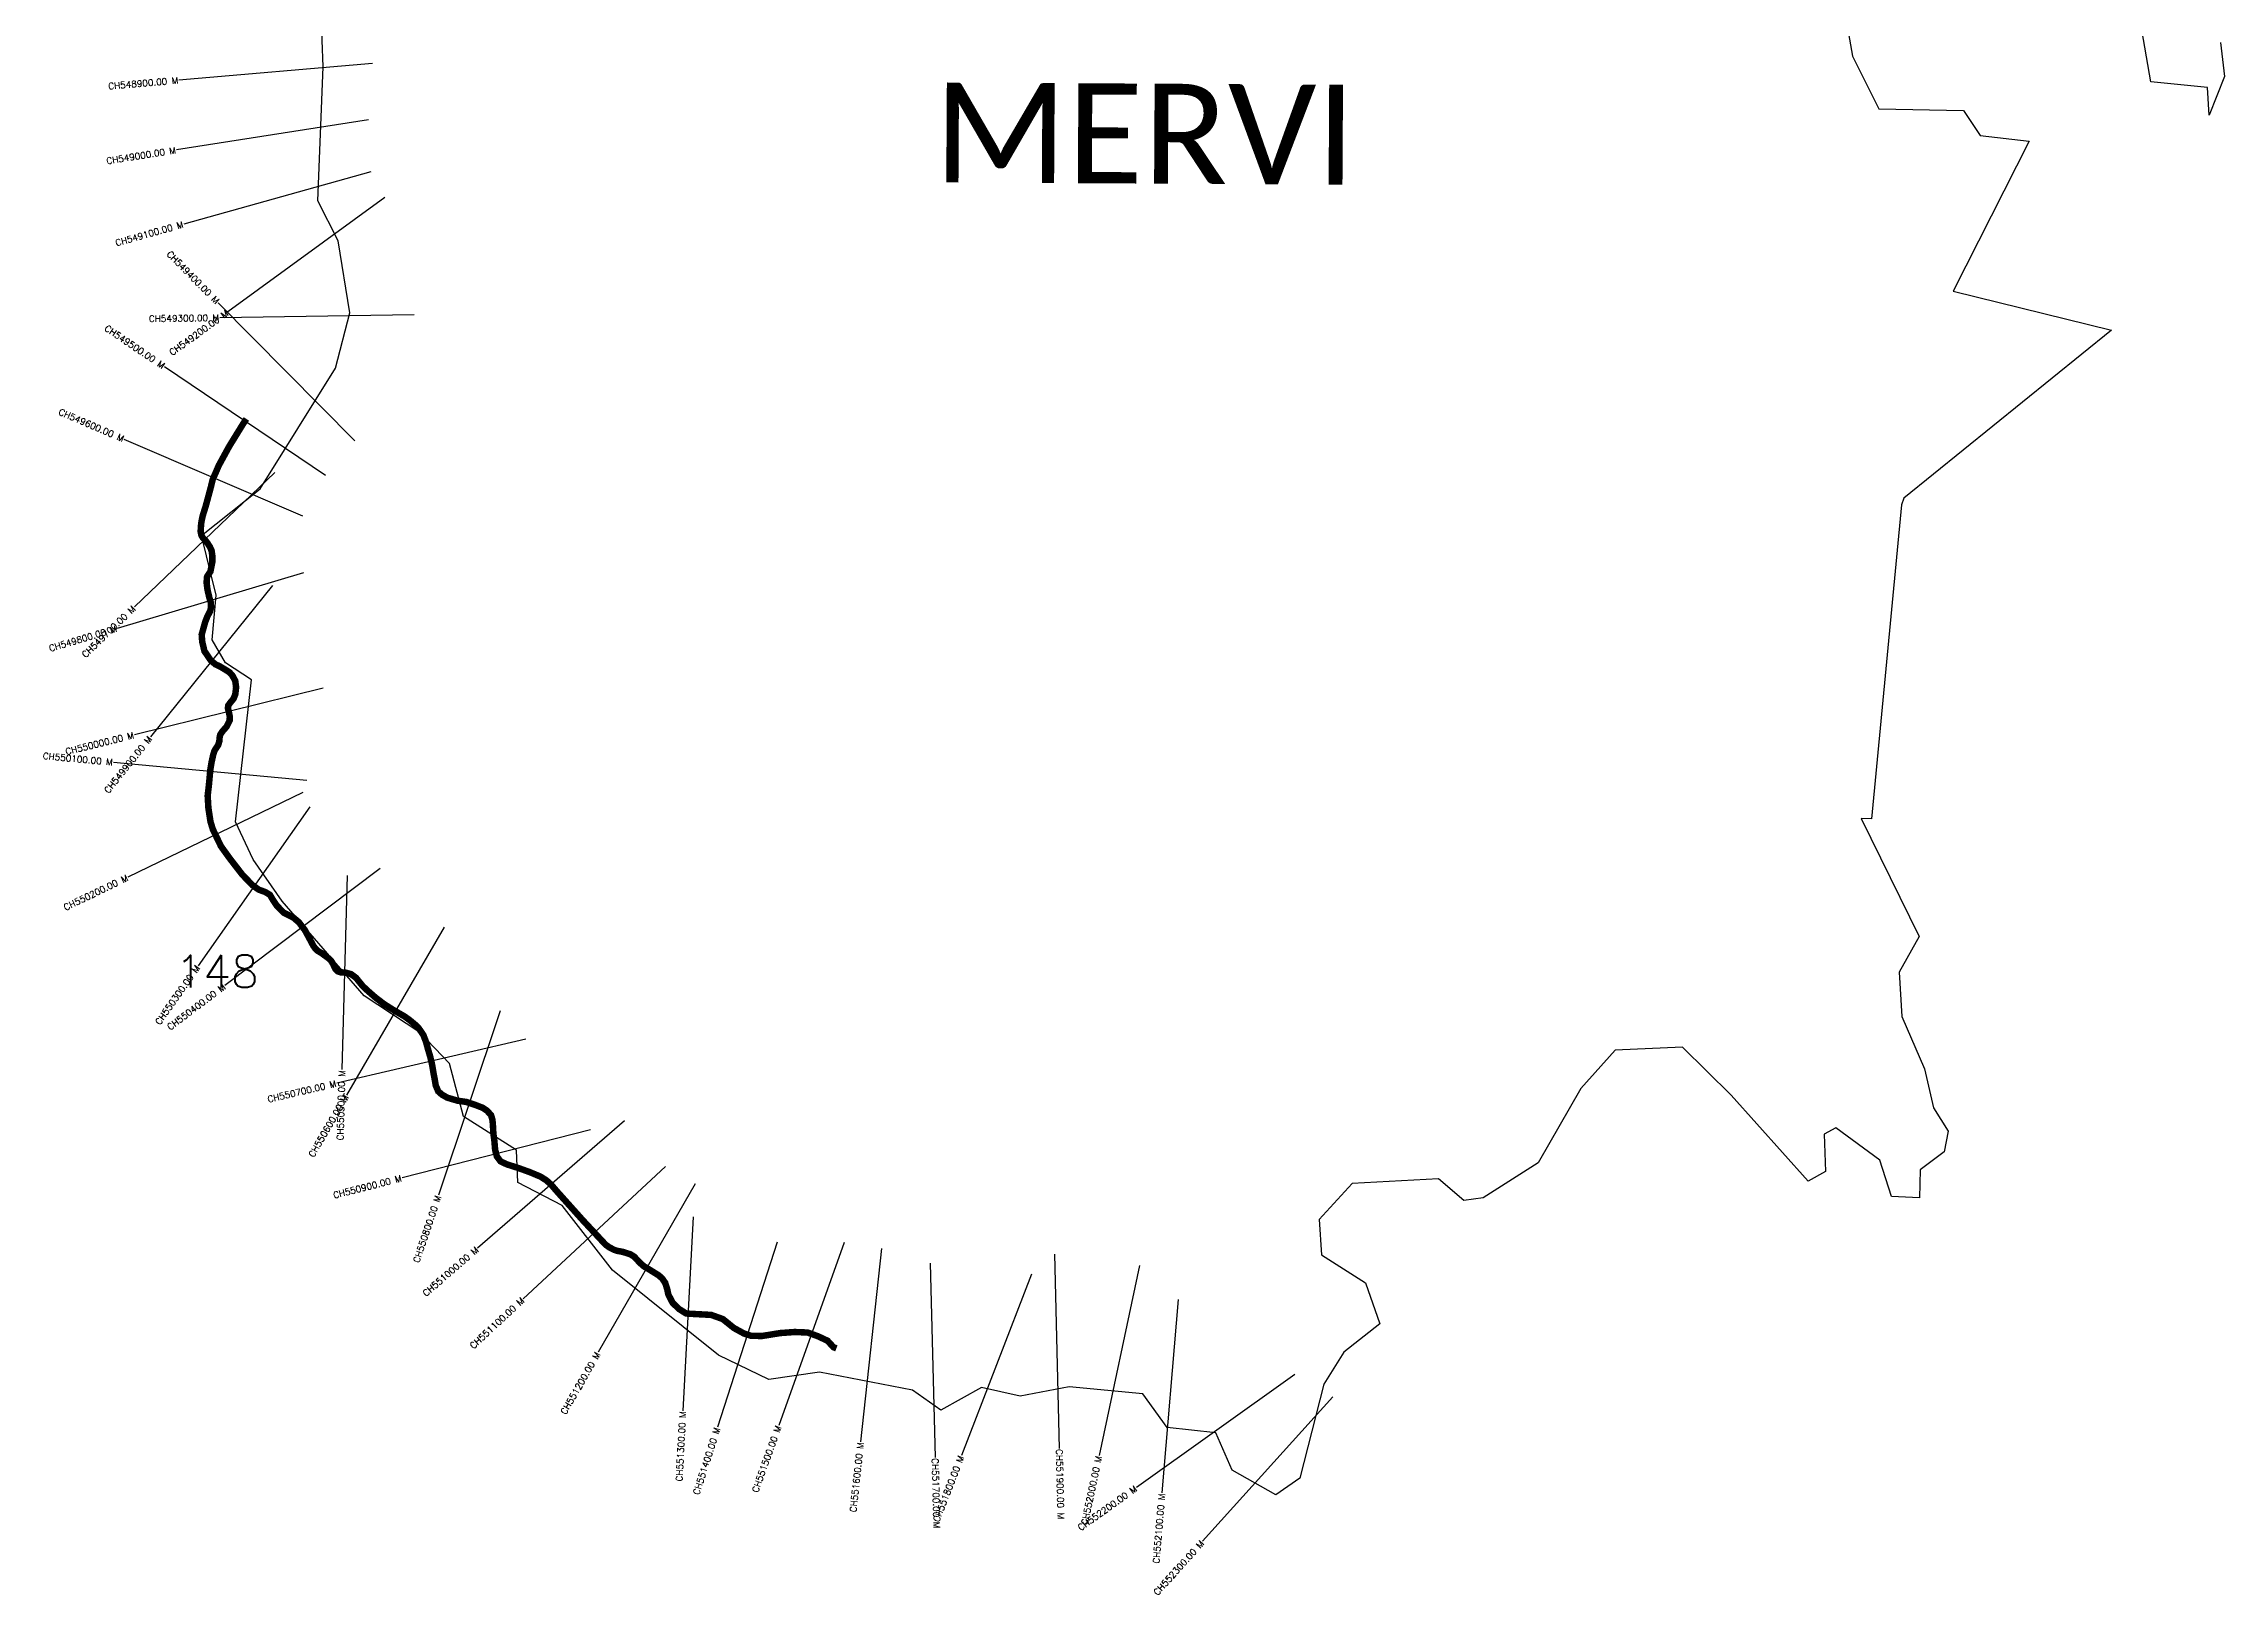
# Model space of a CAD drawing. Header units: metres. Extents: x 317902 to 322004, y 1858847 to 1863637.
# Drawn here: x 318143 to 321509, y 1858847 to 1861241 of the extents above; entities that cross this region are included whole.
import ezdxf
from ezdxf.enums import TextEntityAlignment as Align

# ---------------------------------------------------------------- set-up
doc = ezdxf.new("R2010")
doc.units = ezdxf.units.M
for name, color, linetype in [('CS', 134, 'Continuous'), ('CSMark', 6, 'Continuous'), ('UNPROTECTED', 10, 'Continuous'), ('village', 3, 'Continuous'), ('VILLAGE NAME', 250, 'Continuous')]:
    doc.layers.add(name, color=color, linetype=linetype)
doc.styles.get("Standard").update_dxf_attribs({"font": 'simplex.shx'})

msp = doc.modelspace()

# ---------------------------------------------------------------- linework, layer by layer
at = {"layer": 'CS'}
for p, q in [((318650.4, 1861210.9), (318351.5, 1861185)), ((318644.2, 1861123.9), (318347.8, 1861077.2)), ((318648, 1861043.5), (318359.1, 1860962.8)), ((318669.6, 1861003.7), (318426.9, 1860827.3)), ((318623.1, 1860627.8), (318412.2, 1860841.2)), ((318714.6, 1860822.4), (318414.6, 1860818.1)), ((318577.6, 1860574.4), (318329, 1860742.2)), ((318542.7, 1860511.7), (318267.1, 1860630.3)), ((318499.4, 1860579.3), (318282.9, 1860371.6)), ((318543.6, 1860424.1), (318256.1, 1860338.4)), ((318495.8, 1860404.7), (318307.7, 1860171)), ((318574.1, 1860246), (318282.8, 1860174)), ((318549.1, 1860103.7), (318250.4, 1860131.5)), ((318543, 1860084.8), (318272.9, 1859954.3)), ((318553.8, 1860062.7), (318381.1, 1859817.4)), ((318662, 1859967.6), (318422.4, 1859787)), ((318611.2, 1859957), (318603.2, 1859657.1)), ((318761, 1859877.1), (318610.3, 1859617.6)), ((318847.2, 1859747.9), (318752.2, 1859463.3)), ((318887.2, 1859704), (318595.1, 1859635.9)), ((319039.3, 1859577.8), (318812.5, 1859381.4)), ((318986.7, 1859563.9), (318696, 1859489.8)), ((319102.7, 1859507.4), (318883, 1859303.1)), ((319148.3, 1859480.8), (318998.9, 1859220.7)), ((319145.4, 1859429.9), (319129.4, 1859130.3)), ((319274.9, 1859390.6), (319183.1, 1859105)), ((319378.3, 1859390.2), (319277.5, 1859107.6)), ((319436.2, 1859380.7), (319403.9, 1859082.4)), ((319703.2, 1859372), (319710.5, 1859072.1)), ((319511.4, 1859357.9), (319518.9, 1859058)), ((319667.8, 1859341), (319559.6, 1859061.2)), ((319834.3, 1859354.6), (319771.9, 1859061.2)), ((319894.2, 1859302.2), (319869.1, 1859003.3)), ((320074.1, 1859186), (319829.8, 1859011.9)), ((320132.8, 1859151.5), (319931.9, 1858928.7))]:
    msp.add_line(p, q, dxfattribs=at)
at = {"layer": 'UNPROTECTED', "const_width": 10, "flags": 128}
msp.add_lwpolyline([(318455.7, 1860661.8), (318451, 1860654.9), (318429.1, 1860619.4), (318413.1, 1860590.1), (318403.6, 1860568.1), (318400.9, 1860556.9), (318393, 1860527.6), (318388.2, 1860512.2), (318386.4, 1860503.7), (318385.7, 1860498.4), (318385, 1860488), (318386.2, 1860482.1), (318388.4, 1860478.4), (318392.7, 1860473.9), (318395.6, 1860470.1), (318399.5, 1860464), (318401.9, 1860458.7), (318403.1, 1860450.3), (318403.1, 1860440.9), (318400.1, 1860426), (318396.2, 1860420.3), (318394.9, 1860417.7), (318394.2, 1860409.4), (318395.6, 1860398.2), (318398.5, 1860385.8), (318400.6, 1860378.8), (318401.1, 1860371.4), (318400, 1860365.6), (318395.4, 1860356.8), (318392.1, 1860348.3), (318386.7, 1860328.9), (318387.4, 1860318.2), (318390.9, 1860303.3), (318401, 1860288.5), (318408, 1860282.8), (318414.5, 1860279.8), (318422.6, 1860275), (318429.6, 1860270.6), (318434.2, 1860265.3), (318438.5, 1860257.3), (318439.8, 1860247.2), (318438.5, 1860236.3), (318435.7, 1860229.5), (318431.2, 1860224.2), (318427.7, 1860219.3), (318427.1, 1860215.3), (318429, 1860207.5), (318430, 1860202.5), (318429.9, 1860196.2), (318425.3, 1860186.9), (318418.6, 1860179.2), (318415.3, 1860174.3), (318414.2, 1860169.1), (318413.9, 1860164), (318412.2, 1860158.3), (318408, 1860152.1), (318406.3, 1860149.1), (318404.6, 1860143.8), (318402, 1860132.2), (318399.9, 1860119.3), (318397.9, 1860097.4), (318395.9, 1860079.9), (318397, 1860061.1), (318400.2, 1860040.1), (318403.9, 1860028), (318416.4, 1860002), (318429.7, 1859983.5), (318449.2, 1859958.3), (318465, 1859941.8), (318474.8, 1859934.9), (318484.7, 1859931.3), (318492, 1859926.9), (318496.6, 1859919.2), (318502.7, 1859910.1), (318513.2, 1859899.4), (318528, 1859891.9), (318536.7, 1859884.6), (318546.1, 1859872.2), (318552.5, 1859860.4), (318559, 1859848.2), (318561.9, 1859844.2), (318565.7, 1859840.5), (318571.8, 1859836.8), (318582.3, 1859829.1), (318586.3, 1859825.2), (318589.2, 1859820.7), (318593.1, 1859812.4), (318596.9, 1859808.7), (318601.5, 1859807.2), (318608, 1859807), (318617.3, 1859804.4), (318624.8, 1859798.9), (318635.1, 1859786.2), (318641.8, 1859779.8), (318654.6, 1859768.6), (318667.5, 1859758.7), (318681.4, 1859749.8), (318700.5, 1859738.7), (318708.4, 1859732.9), (318717.1, 1859725.6), (318721.6, 1859721.1), (318729, 1859710.2), (318733.2, 1859699.1), (318735.8, 1859689.3), (318739.5, 1859676.8), (318742.4, 1859664.5), (318744.5, 1859651.9), (318746.3, 1859642.4), (318748, 1859632.5), (318751.8, 1859623.5), (318757.7, 1859618.3), (318765.8, 1859613.7), (318781.7, 1859609), (318795.1, 1859607.1), (318809.2, 1859602.4), (318820.4, 1859598.1), (318827.1, 1859593.7), (318833.4, 1859586.6), (318835.4, 1859579.8), (318836.1, 1859573.4), (318837, 1859557.7), (318838.4, 1859548), (318839.6, 1859533.5), (318842.3, 1859522.9), (318848.2, 1859515.2), (318857.8, 1859510.7), (318874.8, 1859505.3), (318892.9, 1859498.8), (318909.6, 1859491.8), (318918.6, 1859486.1), (318925.8, 1859479.7), (318936.1, 1859467.8), (318974.9, 1859424.5), (319000.2, 1859397.4), (319010.2, 1859386.7), (319015.8, 1859382.6), (319023.7, 1859378.6), (319028.2, 1859377.1), (319033.4, 1859376.2), (319037.1, 1859375.4), (319048.5, 1859371.8), (319054.4, 1859368.1), (319063.2, 1859358.6), (319069.5, 1859353.1), (319076.4, 1859349.1), (319092, 1859339.4), (319097.4, 1859334.6), (319102.2, 1859327.7), (319105.3, 1859317.9), (319107.1, 1859309.6), (319113.6, 1859297), (319123.3, 1859287.5), (319134.7, 1859280.3), (319149.2, 1859279.5), (319173.2, 1859278.2), (319191.1, 1859271.8), (319208.4, 1859257.9), (319223.8, 1859249.5), (319234.6, 1859246), (319251.5, 1859245.6), (319280, 1859250.2), (319302.3, 1859251.8), (319322, 1859251), (319338.1, 1859245.2), (319352.8, 1859238.3), (319362, 1859228.3), (319366.5, 1859226.6)], dxfattribs=at)
at = {"layer": 'village', "color": 6}
for points in [[(320919.4, 1861310, 0), (320935.2, 1861221.9, 0), (320975.6, 1861140.5, 0), (321106.2, 1861138.2, 0), (321132, 1861099.5, 0), (321208, 1861091, 0), (321090.6, 1860859.2, 0), (321334.7, 1860799, 0), (321014.4, 1860539.3, 0), (321010.6, 1860529.3, 0), (320964.2, 1860044.2, 0), (320948.2, 1860045, 0), (321038.1, 1859862.4, 0), (321007.2, 1859807.5, 0), (321011.2, 1859739.2, 0), (321046.3, 1859658.4, 0), (321059.9, 1859598, 0), (321082.7, 1859562.1, 0), (321076.8, 1859530.2, 0), (321039.5, 1859502.4, 0), (321038.7, 1859458.9, 0), (320995.5, 1859461, 0), (320977.5, 1859517.2, 0), (320909.1, 1859567.3, 0), (320891.3, 1859557.4, 0), (320893.3, 1859499.5, 0), (320866.6, 1859484.5, 0), (320747.9, 1859617.3, 0), (320672.8, 1859691.6, 0), (320568.7, 1859687.2, 0), (320515.7, 1859627.7, 0), (320449.8, 1859513.1, 0), (320364.8, 1859459.2, 0), (320335, 1859455, 0), (320296.1, 1859488.4, 0), (320162.8, 1859481, 0), (320112, 1859425.7, 0), (320115.5, 1859371.1, 0), (320183.2, 1859327.5, 0), (320205.4, 1859264.5, 0), (320149.9, 1859220.5, 0), (320118.8, 1859171.4, 0), (320082.1, 1859026.1, 0), (320045.1, 1859000.5, 0), (319977.5, 1859038.4, 0), (319952.1, 1859096.3, 0), (319877.2, 1859104.2, 0), (319839.7, 1859156.2, 0), (319725.6, 1859167.2, 0), (319650.4, 1859152.7, 0), (319590.6, 1859165.9, 0), (319527.6, 1859130.9, 0), (319483.9, 1859162.1, 0), (319340.2, 1859189.7, 0), (319262.2, 1859178.7, 0), (319184.4, 1859215.9, 0), (319020.7, 1859347.1, 0), (318943.4, 1859447.1, 0), (318874.9, 1859482.6, 0), (318872.6, 1859532.4, 0), (318790.9, 1859584.4, 0), (318769.3, 1859666.4, 0), (318723.2, 1859714.2, 0), (318637.3, 1859770.8, 0), (318510.7, 1859917, 0), (318466.1, 1859981.3, 0), (318438.8, 1860039.7, 0), (318463.5, 1860258.7, 0), (318423.2, 1860285.2, 0), (318402.8, 1860320.6, 0), (318409, 1860389.7, 0), (318386.6, 1860481.9, 0), (318476.7, 1860553.8, 0), (318593.3, 1860740.4, 0), (318615.2, 1860825.8, 0), (318597.6, 1860937.1, 0), (318566.2, 1860998.8, 0), (318574.1, 1861205.4, 0), (318571.1, 1861288, 0)], [(321503.3, 1861243.4, 0), (321509.2, 1861190.4, 0), (321485.6, 1861130.7, 0), (321483.3, 1861173.9, 0), (321395.7, 1861182.3, 0), (321375.1, 1861301.2, 0)]]:
    msp.add_polyline3d(points, dxfattribs=at)

# ---------------------------------------------------------------- texts
at = {"insert": (318346, 1859833.6), "char_height": 50, "attachment_point": 1}
msp.add_mtext_dynamic_manual_height_columns('\\pxt1;148', width=70.183, gutter_width=1, heights=[0], dxfattribs=at)
at = {"layer": 'CSMark'}
for s, rotation, p in [('CH548900.00 M', 4.9446, (318350.5, 1861184.9)), ('CH549000.00 M', 8.9707, (318346.8, 1861077)), ('CH549100.00 M', 15.61, (318358.1, 1860962.5)), ('CH549400.00 M', 314.6762, (318411.5, 1860841.9)), ('CH549300.00 M', 0.8095, (318413.6, 1860818.1)), ('CH549200.00 M', 36.0046, (318426.1, 1860826.8)), ('CH549500.00 M', 325.9712, (318328.2, 1860742.8)), ('CH549600.00 M', 336.7167, (318266.2, 1860630.7)), ('CH549800.00 M', 16.5894, (318255.2, 1860338.1)), ('CH549700.00 M', 43.8145, (318282.2, 1860370.9)), ('CH550000.00 M', 13.8824, (318281.8, 1860173.8)), ('CH549900.00 M', 51.1728, (318307.1, 1860170.2)), ('CH550100.00 M', 354.6731, (318249.4, 1860131.6)), ('CH550200.00 M', 25.776, (318272, 1859953.9)), ('CH550300.00 M', 54.8604, (318380.6, 1859816.6)), ('CH550400.00 M', 36.9901, (318421.6, 1859786.4)), ('CH550700.00 M', 13.1384, (318594.1, 1859635.6)), ('CH550500.00 M', 88.4801, (318603.2, 1859656.1)), ('CH550600.00 M', 59.8531, (318609.8, 1859616.8)), ('CH550900.00 M', 14.3021, (318695, 1859489.5)), ('CH550800.00 M', 71.5551, (318751.9, 1859462.3)), ('CH551000.00 M', 40.8869, (318811.8, 1859380.7)), ('CH551100.00 M', 42.9359, (318882.3, 1859302.4)), ('CH551200.00 M', 60.1147, (318998.4, 1859219.8)), ('CH551300.00 M', 86.9461, (319129.4, 1859129.3)), ('CH551400.00 M', 72.191, (319182.8, 1859104.1)), ('CH551500.00 M', 70.3568, (319277.1, 1859106.7)), ('CH551600.00 M', 83.8331, (319403.8, 1859081.4)), ('CH551800.00 M', 68.8476, (319559.2, 1859060.3)), ('CH552000.00 M', 77.9936, (319771.7, 1859060.2)), ('CH552200.00 M', 35.4876, (319829, 1859011.3)), ('CH552100.00 M', 85.202, (319869, 1859002.3)), ('CH552300.00 M', 47.9565, (319931.3, 1858927.9))]:
    msp.add_text(s, height=10, rotation=rotation, dxfattribs=at).set_placement(p, align=Align.MIDDLE_RIGHT)
for s, rotation, p in [('CH551900.00 M', 271.3961, (319710.5, 1859071.1)), ('CH551700.00 M', 271.431, (319518.9, 1859057))]:
    msp.add_text(s, height=10, rotation=rotation, dxfattribs=at).set_placement(p, align=Align.MIDDLE_LEFT)
at = {"layer": 'VILLAGE NAME', "insert": (319517.4, 1861181.5), "char_height": 154.336, "attachment_point": 1, "rotation": 359.6762}
msp.add_mtext_dynamic_manual_height_columns('{\\fCalibri|b0|i0|c0|p34;MERVI}', width=1012.468, gutter_width=771.7, heights=[0], dxfattribs=at)

doc.saveas('drawing.dxf')
